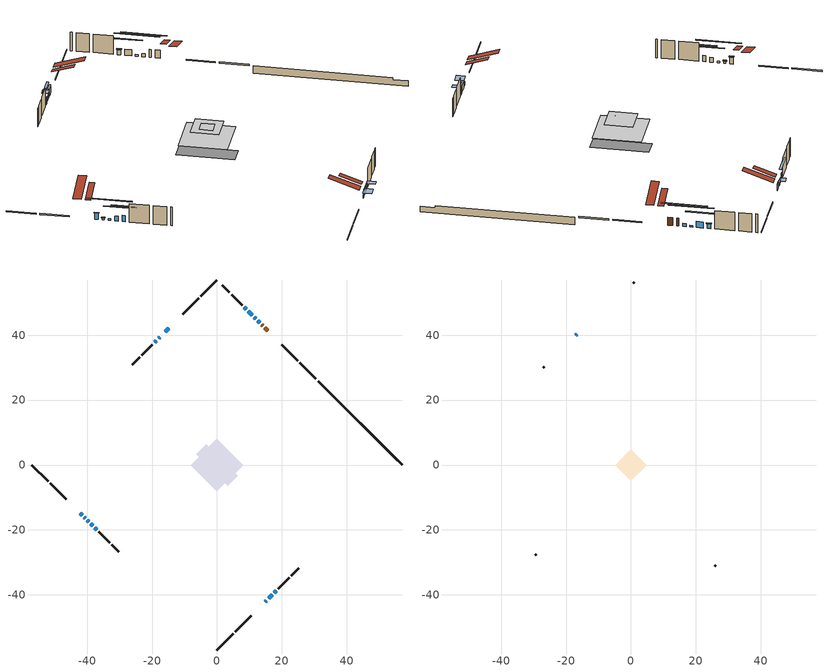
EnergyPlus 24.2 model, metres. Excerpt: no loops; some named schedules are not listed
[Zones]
conditioned space
 floor adiabatic (AdiabaticFloorConstruction): -8.15,0 0,8.15 8.15,0 0,-8.15 z2.9
 floor foundation (Slab1 construction): -6.47,3.38 -3.38,6.47 6.47,-3.38 3.38,-6.47 z-1.52
 wall outside (RimJoist1 construction): 0,-57 5.01,-51.98 / -57,0 -51.98,-5.01 / 0,57 -5.01,51.98 / 30.47,26.52 25.46,31.53 z0.46:0.76
 wall outside (RimJoist2 construction): 5.67,-51.33 10.52,-46.48 / -51.33,-5.67 -46.48,-10.52 / -5.67,51.33 -10.52,46.48 / 24.81,32.19 19.96,37.04 z0.46:0.76
 wall outside (AdiabaticWallConstruction 1): 15.64,41.36 14.78,42.22 / 14.12,42.87 13.78,43.21 z0.46:2.49
 wall outside (AdiabaticWallConstruction): 14.83,-42.16 15.23,-41.76 z0.46:1.38; -14.83,42.16 -15.99,41.01 / -42.16,-14.83 -41.58,-15.41 / -18.65,38.35 -19.22,37.77 / -37.63,-19.37 -37.05,-19.94 z0.46:2.09; 15.89,-41.11 17.04,-39.96 / 10.84,46.15 9.69,47.3 / 17.69,-39.3 18.27,-38.72 z0.46:2.04; -40.93,-16.07 -40.6,-16.39 z0.46:0.92; 13.13,43.87 12.59,44.41 z0.46:1.22; 11.93,45.06 11.5,45.5 / -39.95,-17.05 -39.51,-17.48 z0.46:0.87; -17.69,39.3 -17.99,39 / 9.04,47.96 8.46,48.53 / -38.86,-18.13 -38.28,-18.71 z0.46:1.68
 wall outside (Wall1 construction): 18.93,-38.07 22.25,-34.75 / -36.39,-20.6 -33.07,-23.92 / -19.88,37.12 -23.2,33.79 / 7.8,49.19 4.48,52.51 z0.46:5.34
 wall outside (Wall2 construction): 22.9,-34.09 25.13,-31.87 / -32.42,-24.58 -30.19,-26.8 / -23.86,33.14 -26.08,30.91 / 3.83,53.17 1.6,55.39 z0.46:5.34
 wall foundation (FoundationWall1 construction): 31.13,25.86,-1.52 31.13,25.86,0.46 54.41,2.59,0.46 54.41,2.59,-0.1 57,0,-0.1 57,0,-1.52
 window (WindowConstruction 10): 14.84,-42.16 15.23,-41.77 z0.46:1.37
 window (WindowConstruction 6): -14.84,42.16 -15.99,41.01 z0.46:2.08
 window (WindowConstruction 7): 15.89,-41.11 17.04,-39.96 z0.46:2.04
 window (WindowConstruction 8): -42.16,-14.84 -41.58,-15.41 z0.46:2.08
 window (WindowConstruction 9): -40.93,-16.07 -40.6,-16.39 z0.46:0.92
 window (WindowConstruction 12): 13.13,43.87 12.59,44.41 z0.46:1.22
 window (WindowConstruction 13): 11.93,45.06 11.5,45.49 z0.46:0.87
 window (WindowConstruction 14): -39.95,-17.05 -39.52,-17.48 z0.46:0.87
 window (WindowConstruction 11): -17.69,39.3 -17.99,39 z0.46:1.68
 window (WindowConstruction): 10.84,46.15 9.69,47.3 z0.46:2.04
 window (WindowConstruction 1): 9.04,47.96 8.46,48.53 z0.46:1.68
 window (WindowConstruction 2): -18.65,38.35 -19.22,37.77 z0.46:2.08
 window (WindowConstruction 3): 17.69,-39.3 18.27,-38.73 z0.46:2.04
 window (WindowConstruction 4): -38.86,-18.14 -38.28,-18.71 z0.46:1.68
 window (WindowConstruction 5): -37.63,-19.37 -37.05,-19.94 z0.46:2.08
 door (Door): 15.64,41.36 14.78,42.21 z0.46:2.49
 door (Door 1): 14.12,42.87 13.78,43.21 z0.46:2.49
 ceiling adiabatic (AdiabaticFloorConstruction): 0,-8.15 8.15,0 0,8.15 -8.15,0 z2.9
 roof outside (Roof2 construction): 14.18,-42.82,5.34 10.42,-39.06,7.11 9.44,-40.05,7.11 13.19,-43.81,5.34; -42.82,-14.18,5.34 -39.06,-10.42,7.11 -40.05,-9.44,7.11 -43.81,-13.19,5.34; -14.18,42.82,5.34 -10.42,39.06,7.11 -9.44,40.05,7.11 -13.19,43.81,5.34; 16.3,40.7,5.34 12.54,36.95,7.11 13.53,35.96,7.11 17.29,39.71,5.34
attic - vented
 floor to conditioned space (Floor1 construction Reversed): -4.79,0 0,4.79 4.79,0 0,-4.79 z5.34
 floor to conditioned space (Floor2 construction Reversed): -2.24,0 0,2.24 2.24,0 0,-2.24 z5.34
 wall outside (AdiabaticWallConstruction): -16.64,40.35 -17.04,39.96 z0.46:1.38
 wall outside (Wall3 construction): 25.79,-31.21 26.07,-30.92 / -29.54,-27.46 -29.25,-27.75 / -26.74,30.26 -27.03,29.97 / 0.95,56.05 0.66,56.34 z0.46:5.34
 window (WindowConstruction 15): -16.64,40.35 -17.04,39.96 z0.46:1.37
 roof outside (Roof1 construction): 12.53,-44.46,5.34 7.38,-39.32,7.76 6.03,-40.67,7.76 11.18,-45.82,5.34; -44.46,-12.53,5.34 -39.32,-7.38,7.76 -40.67,-6.03,7.76 -45.82,-11.18,5.34; -12.53,44.46,5.34 -7.38,39.32,7.76 -6.03,40.67,7.76 -11.18,45.82,5.34; 17.94,39.05,5.34 12.79,33.91,7.76 14.15,32.55,7.76 19.3,37.7,5.34
shading: -17.47,39.53 -16.21,40.78 -17.29,41.86 -18.54,40.6 z1.98; 15.87,-41.12 14.19,-42.8 15.7,-44.31 17.38,-42.63 z2.29; -16.13,40.87 -14.69,42.3 -14.98,42.59 -16.42,41.16 z2.29; 17.18,-39.82 15.74,-41.25 16.04,-41.54 17.47,-40.11 z2.24; -41.44,-15.55 -42.3,-14.69 -42.59,-14.98 -41.73,-15.84 z2.29; -40.46,-16.53 -41.07,-15.93 -41.36,-16.22 -40.75,-16.82 z1.12; 8.98,48.01 16.73,40.26 17.02,40.55 9.27,48.3 z6.32; 7.9,49.1 15.54,41.46 15.83,41.75 8.19,49.39 z5.96; -35.91,-21.08 -43.55,-13.44 -43.84,-13.73 -36.2,-21.38 z5.96; 7.88,49.11 12.65,44.34 12.95,44.63 8.17,49.4 z4.6; 8.32,48.68 9.18,47.82 9.47,48.11 8.61,48.97 z1.88; -21.03,35.96 -16.84,40.16 -17.13,40.45 -21.32,36.25 z4.64; 18.48,-38.51 17.48,-39.51 18.99,-41.02 19.99,-40.02 z2.33; -36.47,-20.52 -40.67,-16.33 -40.96,-16.62 -36.76,-20.81 z4.24; -35.24,-21.75 -39.44,-17.56 -39.73,-17.85 -35.53,-22.04 z4.64
[Building]
Building 1: Terrain=Suburbs
[Site:Location]
Greenwood AP_NS: Latitude {deg}=44.98; Longitude {deg}=-64.92; Time Zone {hr}=-4; Elevation {m}=28; Keep Site Location Information=Yes
[Site:GroundTemperature:Shallow]
3.62696, 1.72046, 1.56778, 2.47251, 6.10451, 9.71958, 12.8537, 14.839, 15.0077, 13.3929, 10.3388, 6.83459
[Site:WaterMainsTemperature]
Calculation Method=Schedule; Temperature Schedule=mains temperature schedule
[Material] Roughness=Rough; Thermal Absorptance=0.9
Name | Thickness {m} | Conductivity {W/m-K} | Density {kg/m3} | Specific Heat {J/kg-K} | Solar Absorptance | Visible Absorptance
asphalt or fiberglass shingles | 0.00635 | 0.162714 | 1121.4 | 1465.45 | 0.4 | 0.4
ceiling stud and cavity | 0.1397 | 0.111429 | 65.682 | 1177.47 | 0.7 | 0.7
ceiling stud and cavity 1 | 0.0889 | 0.9709 | 20.9862 | 1087.66 | 0.7 | 0.7
concrete 4.0 in. | 0.1016 | 1.803125 | 2242.8 | 837.4 | 0.7 | 0.7
concrete 8.0 in. | 0.2032 | 1.803125 | 2242.8 | 837.4 | 0.7 | 0.7
door material | 0.04445 | 0.327969 | 512.64 | 1214.23 | 0.7 | 0.7
exterior vertical ins | 0.0392557 | 0.029427 | 32.04 | 1214.23 | 0.7 | 0.7
floor covering | 0.0127 | 0.0433444 | 54.468 | 1339.84 | 0.6 | 0.6
floor rigid ins; wall rigid ins | 0.512978 | 0.029427 | 32.04 | 1214.23 | 0.7 | 0.7
floor stud and cavity | 0.1397 | 1.75129 | 37.0049 | 1207.88 | 0.7 | 0.7
furniture material conditioned space 1 | 0.1524 | 0.115458 | 640.8 | 1214.23 | 0.6 | 0.6
gypsum board | 0.0127 | 0.160291 | 801 | 837.4 | 0.6 | 0.6
gypsum board 1 | 0.00254 | 0.160291 | 801 | 837.4 | 0.6 | 0.6
gypsum board 2 | 0.0127 | 0.160291 | 801 | 837.4 | 0.7 | 0.7
osb sheathing 0.5 in. | 0.0127 | 0.115458 | 512.64 | 1214.23 | 0.7 | 0.7
osb sheathing 0.75 in. | 0.01905 | 0.115458 | 512.64 | 1214.23 | 0.7 | 0.7
osb sheathing 2.0 in. | 0.0508 | 0.115458 | 512.64 | 1214.23 | 0.7 | 0.7
rim joist rigid ins | 0.051816 | 0.029427 | 32.04 | 1214.23 | 0.7 | 0.7
rim joist stud and cavity | 0.0508 | 0.177588 | 50.32683 | 1063.81 | 0.6 | 0.6
rim joist stud and cavity 1 | 0.0508 | 0.0472502 | 125.044 | 1163.47 | 0.6 | 0.6
roof stud and cavity | 0.2032 | 0.156203 | 78.34581 | 1123.46 | 0.7 | 0.7
wall stud and cavity | 0.1397 | 0.107651 | 139.0536 | 1170.24 | 0.7 | 0.7
wall stud and cavity 1 | 0.1397 | 0.109735 | 139.0536 | 1170.24 | 0.7 | 0.7
wall stud and cavity 2 | 0.0889 | 6.1454 | 50.32683 | 1063.81 | 0.6 | 0.6
wall stud and cavity 3 | 0.0889 | 0.380278 | 52.3479 | 1209.89 | 0.7 | 0.7
wall stud and cavity 4 | 0.0889 | 0.391764 | 83.0341 | 1211.67 | 0.7 | 0.7
wood siding | 0.0254 | 0.102417 | 544.68 | 1172.36 | 0.4 | 0.4
wood siding 1 | 0.00254 | 0.102417 | 544.68 | 1172.36 | 0.4 | 0.4
wood siding 2; wood siding 3; wood siding 4 | 0.0254 | 0.102417 | 544.68 | 1172.36 | 0.7 | 0.7
[WindowMaterial:SimpleGlazingSystem]
Name | U-Factor {W/m2-K} | Solar Heat Gain Coefficient
WindowMaterial | 2.78222 | 0.58
WindowMaterial 1 | 2.779381 | 0.56
WindowMaterial 2 | 2.78279 | 0.58
WindowMaterial 3 | 2.95029 | 0.58
WindowMaterial 4 | 2.72374 | 0.52
WindowMaterial 5 | 2.75553 | 0.6
WindowMaterial 6 | 5.03979 | 0.67
WindowMaterial 7 | 2.74418 | 0.4
WindowMaterial 8 | 4.52877 | 0.58
[Construction]
AdiabaticFloorConstruction: floor stud and cavity, floor rigid ins, osb sheathing 0.75 in., floor covering
AdiabaticWallConstruction: wood siding 3, wall rigid ins, wall stud and cavity 3, gypsum board
AdiabaticWallConstruction 1: wood siding 4, wall rigid ins, wall stud and cavity 3, gypsum board
Door; Door 1: door material
Floor1 construction Reversed: gypsum board, ceiling stud and cavity
Floor2 construction Reversed: gypsum board 1, ceiling stud and cavity 1
FoundationWall1 construction: concrete 8.0 in., gypsum board 2
furniture construction conditioned space 1: furniture material conditioned space 1
PartitionWallConstruction: gypsum board, wall stud and cavity 4, gypsum board
RimJoist1 construction: wood siding 2, rim joist stud and cavity
RimJoist2 construction: wood siding 2, rim joist rigid ins, osb sheathing 2.0 in., rim joist stud and cavity 1
Roof1 construction: asphalt or fiberglass shingles
Roof2 construction: asphalt or fiberglass shingles, osb sheathing 0.75 in., roof stud and cavity, gypsum board
Slab1 construction: concrete 4.0 in.
Wall1 construction: wood siding, osb sheathing 0.5 in., wall stud and cavity, gypsum board
Wall2 construction: wood siding, osb sheathing 0.5 in., wall stud and cavity 1, gypsum board
Wall3 construction: wood siding 1, wall stud and cavity 2
WindowConstruction; WindowConstruction 3; WindowConstruction 7: WindowMaterial
WindowConstruction 1; WindowConstruction 4: WindowMaterial 1
WindowConstruction 10; WindowConstruction 11; WindowConstruction 15: WindowMaterial 5
WindowConstruction 12: WindowMaterial 6
WindowConstruction 13: WindowMaterial 7
WindowConstruction 14: WindowMaterial 8
WindowConstruction 2; WindowConstruction 8: WindowMaterial 2
WindowConstruction 5; WindowConstruction 6: WindowMaterial 3
WindowConstruction 9: WindowMaterial 4
[Zone] Multiplier=1; Part of Total Floor Area=Yes
Name | Volume {m3}
attic - vented | 22.0039
conditioned space | 466.8
[Space]
Name | Zone | Volume {m3}
attic - vented 1 | attic - vented | 22.0039
conditioned space 1 | conditioned space | 466.8
[ZoneInfiltration:EffectiveLeakageArea]
infil attic - vented 1: Zone or Space=attic - vented 1; Schedule=Always On Discrete; Effective Air Leakage Area {cm2}=2311.45; Stack Coefficient=0.00050798; Wind Coefficient=1.5228e-05
[ZoneMixing]
whole house fan mix: Zone or Space=attic - vented; Schedule=Always On Continuous; Design Flow Rate Calculation Method=Flow/Zone; Design Flow Rate {m3/s}=0; Source Zone or Space=conditioned space
[SurfaceProperty:ExposedFoundationPerimeter]
Slab1: Exposed Perimeter Calculation Method=TotalExposedPerimeter; Total Exposed Perimeter {m}=36.577
[InternalMass] Zone or ZoneList=conditioned space; Space or SpaceList=conditioned space 1
Name | Construction | Surface Area {m2}
furniture mass conditioned space 1 | furniture construction conditioned space 1 | 77.48
partition wall mass | PartitionWallConstruction | 193.7
[Lights]
interior lighting: Zone or ZoneList or Space or SpaceList=conditioned space 1; Schedule=interior lighting schedule; Design Level Calculation Method=LightingLevel; Lighting Level {W}=343.2; Return Air Fraction=0; Fraction Radiant=0.6; Fraction Visible=0.2; Fraction Replaceable=1
[People]
occupants: Zone or ZoneList or Space or SpaceList=conditioned space 1; Number of People Schedule=occupants schedule; Number of People Calculation Method=People; Number of People=3; Fraction Radiant=0.314171; Sensible Heat Fraction=0.56303; Activity Level Schedule=occupants activity schedule; Carbon Dioxide Generation Rate {m3/s-W}=0; Enable ASHRAE 55 Comfort Warnings=No; Mean Radiant Temperature Calculation Type=EnclosureAveraged
[ElectricEquipment] Zone or ZoneList or Space or SpaceList=conditioned space 1; Design Level Calculation Method=EquipmentLevel
Name | Schedule | Design Level {W} | Fraction Latent | Fraction Radiant | Fraction Lost
clothes dryer | clothes dryer schedule | 140.772 | 0.015 | 0.081 | 0.85
clothes washer | clothes washer schedule | 32.1985 | 0.03 | 0.162 | 0.7
cooking range | cooking range schedule | 215.147 | 0.08 | 0.432 | 0.2
dishwasher | dishwasher schedule | 66.8632 | 0.3 | 0.18 | 0.4
fridge | fridge schedule | 72.9452 | 0 | 0.6 | 0
mech vent house fan | mech vent house fan schedule | 0 | 0 | 0 | 1
mech vent house fan cfis | mech vent house fan cfis schedule | 0 | 0 | 0 | 0
misc plug loads | misc plug loads schedule | 494.7 | 0.045 | 0.513 | 0.1
whole house fan | Always On Discrete | 0 | 0 | 0 | 1
[OtherEquipment] Zone or ZoneList or Space or SpaceList=conditioned space 1; Design Level Calculation Method=EquipmentLevel
Name | Fuel Type | Schedule | Design Level {W} | Fraction Latent | Fraction Radiant | Fraction Lost
clothes dryer 1 | Electricity | clothes dryer schedule | 0 | 0.015 | 0.081 | 0.85
cooking range 1 | Electricity | cooking range schedule | 0 | 0.08 | 0.432 | 0.2
general water use latent | None | general water use schedule | 62.594 | 1 | 0 | 0
general water use sensible | None | general water use schedule | -61.6891 | 0 | 0.6 | 0
mech vent house fan latent load | None | Always On Discrete | 0 | 1 | 0 | 0
mech vent house fan sensible load | None | Always On Discrete | 0 | 0 | 0 | 0
water heater energy adjustment1 | Electricity | Always On Discrete | 0.01 | 0 | 0 | 1
[ZoneInfiltration:DesignFlowRate] Zone or ZoneList or Space or SpaceList=conditioned space 1; Schedule=Always On Discrete; Design Flow Rate Calculation Method=Flow/Zone; Design Flow Rate {m3/s}=0
infil flow; natural vent flow; whole house fan flow
[Foundation:Kiva]
Foundation Kiva 1: Initial Indoor Air Temperature {C}=18; Wall Height Above Grade {m}=0.460004; Wall Depth Below Slab {m}=0.2032; Custom Block Material Name 1=exterior vertical ins; Custom Block Depth 1 {m}=1.98001; Custom Block X Position 1 {m}=0.2159; Custom Block Z Position 1 {m}=0
[Foundation:Kiva:Settings]
Soil Conductivity {W/m-K}=0.849921; Soil Density {kg/m3}=1842.3; Soil Specific Heat {J/kg-K}=418.7; Ground Solar Absorptivity=0.9; Ground Thermal Absorptivity=0.9; Ground Surface Roughness {m}=0.03; Far-Field Width {m}=40; Deep-Ground Boundary Condition=ZeroFlux; Deep-Ground Depth {m}=40; Minimum Cell Dimension {m}=0.2; Maximum Cell Growth Coefficient=3; Simulation Timestep=Timestep
[Exterior:Lights]
exterior lighting: Schedule=exterior lighting schedule; Design Level {W}=75.6
[Schedule:Constant]
Name | Hourly Value
Always On Continuous; mech vent house fan schedule; mech vent house fan cfis schedule; Always On Discrete | 1
occupants activity schedule | 117.228
fridge schedule | 0
[Schedule:Week:Daily]
interior lighting schedule Week Rule - Jan1-Jan27: interior lighting schedule day, interior lighting schedule day, interior lighting schedule day, interior lighting schedule day, interior lighting schedule day, interior lighting schedule day, interior lighting schedule day, interior lighting schedule default day, interior lighting schedule default day, interior lighting schedule default day, interior lighting schedule default day, interior lighting schedule default day
interior lighting schedule Week Rule - Jan28-Feb3: interior lighting schedule day, interior lighting schedule day, interior lighting schedule day, interior lighting schedule day, interior lighting schedule day 1, interior lighting schedule day 1, interior lighting schedule day 1, interior lighting schedule default day, interior lighting schedule default day, interior lighting schedule default day, interior lighting schedule default day, interior lighting schedule default day
interior lighting schedule Week Rule - Feb4-Feb24: interior lighting schedule day 1, interior lighting schedule day 1, interior lighting schedule day 1, interior lighting schedule day 1, interior lighting schedule day 1, interior lighting schedule day 1, interior lighting schedule day 1, interior lighting schedule default day, interior lighting schedule default day, interior lighting schedule default day, interior lighting schedule default day, interior lighting schedule default day
interior lighting schedule Week Rule - Feb25-Mar3: interior lighting schedule day 1, interior lighting schedule day 1, interior lighting schedule day 1, interior lighting schedule day 1, interior lighting schedule day 2, interior lighting schedule day 2, interior lighting schedule day 2, interior lighting schedule default day, interior lighting schedule default day, interior lighting schedule default day, interior lighting schedule default day, interior lighting schedule default day
interior lighting schedule Week Rule - Mar4-Mar31: interior lighting schedule day 2, interior lighting schedule day 2, interior lighting schedule day 2, interior lighting schedule day 2, interior lighting schedule day 2, interior lighting schedule day 2, interior lighting schedule day 2, interior lighting schedule default day, interior lighting schedule default day, interior lighting schedule default day, interior lighting schedule default day, interior lighting schedule default day
interior lighting schedule Week Rule - Apr1-Apr28: interior lighting schedule day 3, interior lighting schedule day 3, interior lighting schedule day 3, interior lighting schedule day 3, interior lighting schedule day 3, interior lighting schedule day 3, interior lighting schedule day 3, interior lighting schedule default day, interior lighting schedule default day, interior lighting schedule default day, interior lighting schedule default day, interior lighting schedule default day
interior lighting schedule Week Rule - Apr29-May5: interior lighting schedule day 3, interior lighting schedule day 3, interior lighting schedule day 4, interior lighting schedule day 4, interior lighting schedule day 4, interior lighting schedule day 4, interior lighting schedule day 4, interior lighting schedule default day, interior lighting schedule default day, interior lighting schedule default day, interior lighting schedule default day, interior lighting schedule default day
interior lighting schedule Week Rule - May6-May26: interior lighting schedule day 4, interior lighting schedule day 4, interior lighting schedule day 4, interior lighting schedule day 4, interior lighting schedule day 4, interior lighting schedule day 4, interior lighting schedule day 4, interior lighting schedule default day, interior lighting schedule default day, interior lighting schedule default day, interior lighting schedule default day, interior lighting schedule default day
interior lighting schedule Week Rule - May27-Jun2: interior lighting schedule day 4, interior lighting schedule day 4, interior lighting schedule day 4, interior lighting schedule day 4, interior lighting schedule day 4, interior lighting schedule day 5, interior lighting schedule day 5, interior lighting schedule default day, interior lighting schedule default day, interior lighting schedule default day, interior lighting schedule default day, interior lighting schedule default day
interior lighting schedule Week Rule - Jun3-Jun30: interior lighting schedule day 5, interior lighting schedule day 5, interior lighting schedule day 5, interior lighting schedule day 5, interior lighting schedule day 5, interior lighting schedule day 5, interior lighting schedule day 5, interior lighting schedule default day, interior lighting schedule default day, interior lighting schedule default day, interior lighting schedule default day, interior lighting schedule default day
interior lighting schedule Week Rule - Jul1-Jul28: interior lighting schedule day 6, interior lighting schedule day 6, interior lighting schedule day 6, interior lighting schedule day 6, interior lighting schedule day 6, interior lighting schedule day 6, interior lighting schedule day 6, interior lighting schedule default day, interior lighting schedule default day, interior lighting schedule default day, interior lighting schedule default day, interior lighting schedule default day
interior lighting schedule Week Rule - Jul29-Aug4: interior lighting schedule day 6, interior lighting schedule day 6, interior lighting schedule day 6, interior lighting schedule day 7, interior lighting schedule day 7, interior lighting schedule day 7, interior lighting schedule day 7, interior lighting schedule default day, interior lighting schedule default day, interior lighting schedule default day, interior lighting schedule default day, interior lighting schedule default day
interior lighting schedule Week Rule - Aug5-Aug25: interior lighting schedule day 7, interior lighting schedule day 7, interior lighting schedule day 7, interior lighting schedule day 7, interior lighting schedule day 7, interior lighting schedule day 7, interior lighting schedule day 7, interior lighting schedule default day, interior lighting schedule default day, interior lighting schedule default day, interior lighting schedule default day, interior lighting schedule default day
interior lighting schedule Week Rule - Aug26-Sep1: interior lighting schedule day 7, interior lighting schedule day 7, interior lighting schedule day 7, interior lighting schedule day 7, interior lighting schedule day 7, interior lighting schedule day 7, interior lighting schedule day 8, interior lighting schedule default day, interior lighting schedule default day, interior lighting schedule default day, interior lighting schedule default day, interior lighting schedule default day
interior lighting schedule Week Rule - Sep2-Sep29: interior lighting schedule day 8, interior lighting schedule day 8, interior lighting schedule day 8, interior lighting schedule day 8, interior lighting schedule day 8, interior lighting schedule day 8, interior lighting schedule day 8, interior lighting schedule default day, interior lighting schedule default day, interior lighting schedule default day, interior lighting schedule default day, interior lighting schedule default day
interior lighting schedule Week Rule - Sep30-Oct6: interior lighting schedule day 8, interior lighting schedule day 9, interior lighting schedule day 9, interior lighting schedule day 9, interior lighting schedule day 9, interior lighting schedule day 9, interior lighting schedule day 9, interior lighting schedule default day, interior lighting schedule default day, interior lighting schedule default day, interior lighting schedule default day, interior lighting schedule default day
interior lighting schedule Week Rule - Oct7-Oct27: interior lighting schedule day 9, interior lighting schedule day 9, interior lighting schedule day 9, interior lighting schedule day 9, interior lighting schedule day 9, interior lighting schedule day 9, interior lighting schedule day 9, interior lighting schedule default day, interior lighting schedule default day, interior lighting schedule default day, interior lighting schedule default day, interior lighting schedule default day
interior lighting schedule Week Rule - Oct28-Nov3: interior lighting schedule day 9, interior lighting schedule day 9, interior lighting schedule day 9, interior lighting schedule day 9, interior lighting schedule day 10, interior lighting schedule day 10, interior lighting schedule day 10, interior lighting schedule default day, interior lighting schedule default day, interior lighting schedule default day, interior lighting schedule default day, interior lighting schedule default day
interior lighting schedule Week Rule - Nov4-Nov24: interior lighting schedule day 10, interior lighting schedule day 10, interior lighting schedule day 10, interior lighting schedule day 10, interior lighting schedule day 10, interior lighting schedule day 10, interior lighting schedule day 10, interior lighting schedule default day, interior lighting schedule default day, interior lighting schedule default day, interior lighting schedule default day, interior lighting schedule default day
interior lighting schedule Week Rule - Nov25-Dec1: interior lighting schedule day 10, interior lighting schedule day 10, interior lighting schedule day 10, interior lighting schedule day 10, interior lighting schedule day 10, interior lighting schedule day 10, interior lighting schedule day 11, interior lighting schedule default day, interior lighting schedule default day, interior lighting schedule default day, interior lighting schedule default day, interior lighting schedule default day
interior lighting schedule Week Rule - Dec2-Dec31: interior lighting schedule day 11, interior lighting schedule day 11, interior lighting schedule day 11, interior lighting schedule day 11, interior lighting schedule day 11, interior lighting schedule day 11, interior lighting schedule day 11, interior lighting schedule default day, interior lighting schedule default day, interior lighting schedule default day, interior lighting schedule default day, interior lighting schedule default day
occupants schedule Week Rule - Jan1-Dec31: occupants schedule day, occupants schedule day, occupants schedule day, occupants schedule day, occupants schedule day, occupants schedule day, occupants schedule day, occupants schedule default day, occupants schedule default day, occupants schedule default day, occupants schedule default day, occupants schedule default day
clothes dryer schedule Week Rule - Jan1-Dec31: clothes dryer schedule day, clothes dryer schedule day, clothes dryer schedule day, clothes dryer schedule day, clothes dryer schedule day, clothes dryer schedule day, clothes dryer schedule day, clothes dryer schedule default day, clothes dryer schedule default day, clothes dryer schedule default day, clothes dryer schedule default day, clothes dryer schedule default day
clothes washer schedule Week Rule - Jan1-Dec31: clothes washer schedule day, clothes washer schedule day, clothes washer schedule day, clothes washer schedule day, clothes washer schedule day, clothes washer schedule day, clothes washer schedule day, clothes washer schedule default day, clothes washer schedule default day, clothes washer schedule default day, clothes washer schedule default day, clothes washer schedule default day
cooking range schedule Week Rule - Jan1-Dec31: cooking range schedule day, cooking range schedule day, cooking range schedule day, cooking range schedule day, cooking range schedule day, cooking range schedule day, cooking range schedule day, cooking range schedule default day, cooking range schedule default day, cooking range schedule default day, cooking range schedule default day, cooking range schedule default day
dishwasher schedule Week Rule - Jan1-Dec31: dishwasher schedule day, dishwasher schedule day, dishwasher schedule day, dishwasher schedule day, dishwasher schedule day, dishwasher schedule day, dishwasher schedule day, dishwasher schedule default day, dishwasher schedule default day, dishwasher schedule default day, dishwasher schedule default day, dishwasher schedule default day
misc plug loads schedule Week Rule - Jan1-Dec31: misc plug loads schedule day, misc plug loads schedule day, misc plug loads schedule day, misc plug loads schedule day, misc plug loads schedule day, misc plug loads schedule day, misc plug loads schedule day, misc plug loads schedule default day, misc plug loads schedule default day, misc plug loads schedule default day, misc plug loads schedule default day, misc plug loads schedule default day
general water use schedule Week Rule - Jan1-Dec31: general water use schedule day, general water use schedule day, general water use schedule day, general water use schedule day, general water use schedule day, general water use schedule day, general water use schedule day, general water use schedule default day, general water use schedule default day, general water use schedule default day, general water use schedule default day, general water use schedule default day
exterior lighting schedule Week Rule - Jan1-Jan27: exterior lighting schedule day, exterior lighting schedule day, exterior lighting schedule day, exterior lighting schedule day, exterior lighting schedule day, exterior lighting schedule day, exterior lighting schedule day, exterior lighting schedule default day, exterior lighting schedule default day, exterior lighting schedule default day, exterior lighting schedule default day, exterior lighting schedule default day
exterior lighting schedule Week Rule - Jan28-Feb3: exterior lighting schedule day, exterior lighting schedule day, exterior lighting schedule day, exterior lighting schedule day, exterior lighting schedule day 1, exterior lighting schedule day 1, exterior lighting schedule day 1, exterior lighting schedule default day, exterior lighting schedule default day, exterior lighting schedule default day, exterior lighting schedule default day, exterior lighting schedule default day
exterior lighting schedule Week Rule - Feb4-Feb24: exterior lighting schedule day 1, exterior lighting schedule day 1, exterior lighting schedule day 1, exterior lighting schedule day 1, exterior lighting schedule day 1, exterior lighting schedule day 1, exterior lighting schedule day 1, exterior lighting schedule default day, exterior lighting schedule default day, exterior lighting schedule default day, exterior lighting schedule default day, exterior lighting schedule default day
exterior lighting schedule Week Rule - Feb25-Mar3: exterior lighting schedule day 1, exterior lighting schedule day 1, exterior lighting schedule day 1, exterior lighting schedule day 1, exterior lighting schedule day 2, exterior lighting schedule day 2, exterior lighting schedule day 2, exterior lighting schedule default day, exterior lighting schedule default day, exterior lighting schedule default day, exterior lighting schedule default day, exterior lighting schedule default day
exterior lighting schedule Week Rule - Mar4-Mar31: exterior lighting schedule day 2, exterior lighting schedule day 2, exterior lighting schedule day 2, exterior lighting schedule day 2, exterior lighting schedule day 2, exterior lighting schedule day 2, exterior lighting schedule day 2, exterior lighting schedule default day, exterior lighting schedule default day, exterior lighting schedule default day, exterior lighting schedule default day, exterior lighting schedule default day
exterior lighting schedule Week Rule - Apr1-Apr28: exterior lighting schedule day 3, exterior lighting schedule day 3, exterior lighting schedule day 3, exterior lighting schedule day 3, exterior lighting schedule day 3, exterior lighting schedule day 3, exterior lighting schedule day 3, exterior lighting schedule default day, exterior lighting schedule default day, exterior lighting schedule default day, exterior lighting schedule default day, exterior lighting schedule default day
exterior lighting schedule Week Rule - Apr29-May5: exterior lighting schedule day 3, exterior lighting schedule day 3, exterior lighting schedule day 4, exterior lighting schedule day 4, exterior lighting schedule day 4, exterior lighting schedule day 4, exterior lighting schedule day 4, exterior lighting schedule default day, exterior lighting schedule default day, exterior lighting schedule default day, exterior lighting schedule default day, exterior lighting schedule default day
exterior lighting schedule Week Rule - May6-May26: exterior lighting schedule day 4, exterior lighting schedule day 4, exterior lighting schedule day 4, exterior lighting schedule day 4, exterior lighting schedule day 4, exterior lighting schedule day 4, exterior lighting schedule day 4, exterior lighting schedule default day, exterior lighting schedule default day, exterior lighting schedule default day, exterior lighting schedule default day, exterior lighting schedule default day
exterior lighting schedule Week Rule - May27-Jun2: exterior lighting schedule day 4, exterior lighting schedule day 4, exterior lighting schedule day 4, exterior lighting schedule day 4, exterior lighting schedule day 4, exterior lighting schedule day 5, exterior lighting schedule day 5, exterior lighting schedule default day, exterior lighting schedule default day, exterior lighting schedule default day, exterior lighting schedule default day, exterior lighting schedule default day
exterior lighting schedule Week Rule - Jun3-Jun30: exterior lighting schedule day 5, exterior lighting schedule day 5, exterior lighting schedule day 5, exterior lighting schedule day 5, exterior lighting schedule day 5, exterior lighting schedule day 5, exterior lighting schedule day 5, exterior lighting schedule default day, exterior lighting schedule default day, exterior lighting schedule default day, exterior lighting schedule default day, exterior lighting schedule default day
exterior lighting schedule Week Rule - Jul1-Jul28: exterior lighting schedule day 6, exterior lighting schedule day 6, exterior lighting schedule day 6, exterior lighting schedule day 6, exterior lighting schedule day 6, exterior lighting schedule day 6, exterior lighting schedule day 6, exterior lighting schedule default day, exterior lighting schedule default day, exterior lighting schedule default day, exterior lighting schedule default day, exterior lighting schedule default day
exterior lighting schedule Week Rule - Jul29-Aug4: exterior lighting schedule day 6, exterior lighting schedule day 6, exterior lighting schedule day 6, exterior lighting schedule day 7, exterior lighting schedule day 7, exterior lighting schedule day 7, exterior lighting schedule day 7, exterior lighting schedule default day, exterior lighting schedule default day, exterior lighting schedule default day, exterior lighting schedule default day, exterior lighting schedule default day
exterior lighting schedule Week Rule - Aug5-Aug25: exterior lighting schedule day 7, exterior lighting schedule day 7, exterior lighting schedule day 7, exterior lighting schedule day 7, exterior lighting schedule day 7, exterior lighting schedule day 7, exterior lighting schedule day 7, exterior lighting schedule default day, exterior lighting schedule default day, exterior lighting schedule default day, exterior lighting schedule default day, exterior lighting schedule default day
exterior lighting schedule Week Rule - Aug26-Sep1: exterior lighting schedule day 7, exterior lighting schedule day 7, exterior lighting schedule day 7, exterior lighting schedule day 7, exterior lighting schedule day 7, exterior lighting schedule day 7, exterior lighting schedule day 8, exterior lighting schedule default day, exterior lighting schedule default day, exterior lighting schedule default day, exterior lighting schedule default day, exterior lighting schedule default day
exterior lighting schedule Week Rule - Sep2-Sep29: exterior lighting schedule day 8, exterior lighting schedule day 8, exterior lighting schedule day 8, exterior lighting schedule day 8, exterior lighting schedule day 8, exterior lighting schedule day 8, exterior lighting schedule day 8, exterior lighting schedule default day, exterior lighting schedule default day, exterior lighting schedule default day, exterior lighting schedule default day, exterior lighting schedule default day
[Schedule:Year]
interior lighting schedule: interior lighting schedule Week Rule - Jan1-Jan27, 1, 1, 1, 27, interior lighting schedule Week Rule - Jan28-Feb3, 1, 28, 2, 3, interior lighting schedule Week Rule - Feb4-Feb24, 2, 4, 2, 24, interior lighting schedule Week Rule - Feb25-Mar3, 2, 25, 3, 3, interior lighting schedule Week Rule - Mar4-Mar31, 3, 4, 3, 31, interior lighting schedule Week Rule - Apr1-Apr28, 4, 1, 4, 28, interior lighting schedule Week Rule - Apr29-May5, 4, 29, 5, 5, interior lighting schedule Week Rule - May6-May26, 5, 6, 5, 26, interior lighting schedule Week Rule - May27-Jun2, 5, 27, 6, 2, interior lighting schedule Week Rule - Jun3-Jun30, 6, 3, 6, 30, interior lighting schedule Week Rule - Jul1-Jul28, 7, 1, 7, 28, interior lighting schedule Week Rule - Jul29-Aug4, 7, 29, 8, 4, interior lighting schedule Week Rule - Aug5-Aug25, 8, 5, 8, 25, interior lighting schedule Week Rule - Aug26-Sep1, 8, 26, 9, 1, interior lighting schedule Week Rule - Sep2-Sep29, 9, 2, 9, 29, interior lighting schedule Week Rule - Sep30-Oct6, 9, 30, 10, 6, interior lighting schedule Week Rule - Oct7-Oct27, 10, 7, 10, 27, interior lighting schedule Week Rule - Oct28-Nov3, 10, 28, 11, 3, interior lighting schedule Week Rule - Nov4-Nov24, 11, 4, 11, 24, interior lighting schedule Week Rule - Nov25-Dec1, 11, 25, 12, 1, interior lighting schedule Week Rule - Dec2-Dec31, 12, 2, 12, 31
occupants schedule: occupants schedule Week Rule - Jan1-Dec31, 1, 1, 12, 31
clothes dryer schedule: clothes dryer schedule Week Rule - Jan1-Dec31, 1, 1, 12, 31
clothes washer schedule: clothes washer schedule Week Rule - Jan1-Dec31, 1, 1, 12, 31
cooking range schedule: cooking range schedule Week Rule - Jan1-Dec31, 1, 1, 12, 31
dishwasher schedule: dishwasher schedule Week Rule - Jan1-Dec31, 1, 1, 12, 31
misc plug loads schedule: misc plug loads schedule Week Rule - Jan1-Dec31, 1, 1, 12, 31
general water use schedule: general water use schedule Week Rule - Jan1-Dec31, 1, 1, 12, 31
exterior lighting schedule: exterior lighting schedule Week Rule - Jan1-Jan27, 1, 1, 1, 27, exterior lighting schedule Week Rule - Jan28-Feb3, 1, 28, 2, 3, exterior lighting schedule Week Rule - Feb4-Feb24, 2, 4, 2, 24, exterior lighting schedule Week Rule - Feb25-Mar3, 2, 25, 3, 3, exterior lighting schedule Week Rule - Mar4-Mar31, 3, 4, 3, 31, exterior lighting schedule Week Rule - Apr1-Apr28, 4, 1, 4, 28, exterior lighting schedule Week Rule - Apr29-May5, 4, 29, 5, 5, exterior lighting schedule Week Rule - May6-May26, 5, 6, 5, 26, exterior lighting schedule Week Rule - May27-Jun2, 5, 27, 6, 2, exterior lighting schedule Week Rule - Jun3-Jun30, 6, 3, 6, 30, exterior lighting schedule Week Rule - Jul1-Jul28, 7, 1, 7, 28, exterior lighting schedule Week Rule - Jul29-Aug4, 7, 29, 8, 4, exterior lighting schedule Week Rule - Aug5-Aug25, 8, 5, 8, 25, exterior lighting schedule Week Rule - Aug26-Sep1, 8, 26, 9, 1, exterior lighting schedule Week Rule - Sep2-Sep29, 9, 2, 9, 29, exterior lighting schedule Week Rule - Sep30-Oct6, 9, 30, 10, 6, exterior lighting schedule Week Rule - Oct7-Oct27, 10, 7, 10, 27, exterior lighting schedule Week Rule - Oct28-Nov3, 10, 28, 11, 3, exterior lighting schedule Week Rule - Nov4-Nov24, 11, 4, 11, 24, exterior lighting schedule Week Rule - Nov25-Dec1, 11, 25, 12, 1, exterior lighting schedule Week Rule - Dec2-Dec31, 12, 2, 12, 31
[Schedule:Compact]
mains temperature schedule: Through: 01/01, For: AllDays, Until: 24:00, 7.74778, Through: 01/02, For: AllDays, Until: 24:00, 7.68278, Through: 01/03, For: AllDays, Until: 24:00, 7.61944, Through: 01/04, For: AllDays, Until: 24:00, 7.55667, Through: 01/05, For: AllDays, Until: 24:00, 7.495, Through: 01/06, For: AllDays, Until: 24:00, 7.435, Through: 01/07, For: AllDays, Until: 24:00, 7.37556, Through: 01/08, For: AllDays, Until: 24:00, 7.31778, Through: 01/09, For: AllDays, Until: 24:00, 7.26111, Through: 01/10, For: AllDays, Until: 24:00, 7.20556, Through: 01/11, For: AllDays, Until: 24:00, 7.15111, Through: 01/12, For: AllDays, Until: 24:00, 7.09833, Through: 01/13, For: AllDays, Until: 24:00, 7.04667, Through: 01/14, For: AllDays, Until: 24:00, 6.99667, Through: 01/15, For: AllDays, Until: 24:00, 6.94722, Through: 01/16, For: AllDays, Until: 24:00, 6.9, Through: 01/17, For: AllDays, Until: 24:00, 6.85333, Through: 01/18, For: AllDays, Until: 24:00, 6.80833, Through: 01/19, For: AllDays, Until: 24:00, 6.765, Through: 01/20, For: AllDays, Until: 24:00, 6.72278, Through: 01/21, For: AllDays, Until: 24:00, 6.68167, Through: 01/22, For: AllDays, Until: 24:00, 6.64278, Through: 01/23, For: AllDays, Until: 24:00, 6.60444, Through: 01/24, For: AllDays, Until: 24:00, 6.56778, Through: 01/25, For: AllDays, Until: 24:00, 6.53278, Through: 01/26, For: AllDays, Until: 24:00, 6.49944, Through: 01/27, For: AllDays, Until: 24:00, 6.46722, Through: 01/28, For: AllDays, Until: 24:00, 6.43667, Through: 01/29, For: AllDays, Until: 24:00, 6.40722, Through: 01/30, For: AllDays, Until: 24:00, 6.37944, Through: 01/31, For: AllDays, Until: 24:00, 6.35333, Through: 02/01, For: AllDays, Until: 24:00, 6.32889, Through: 02/02, For: AllDays, Until: 24:00, 6.30556, Through: 02/03, For: AllDays, Until: 24:00, 6.28389, Through: 02/04, For: AllDays, Until: 24:00, 6.26389, Through: 02/05, For: AllDays, Until: 24:00, 6.24556, Through: 02/06, For: AllDays, Until: 24:00, 6.22833, Through: 02/07, For: AllDays, Until: 24:00, 6.21278, Through: 02/08, For: AllDays, Until: 24:00, 6.19889, Through: 02/09, For: AllDays, Until: 24:00, 6.18667, Through: 02/10, For: AllDays, Until: 24:00, 6.17611, Through: 02/11, For: AllDays, Until: 24:00, 6.16667, Through: 02/12, For: AllDays, Until: 24:00, 6.15889, Through: 02/13, For: AllDays, Until: 24:00, 6.15278, Through: 02/14, For: AllDays, Until: 24:00, 6.14833, Through: 02/15, For: AllDays, Until: 24:00, 6.14556, Through: 02/16, For: AllDays, Until: 24:00, 6.14389, Through: 02/17, For: AllDays, Until: 24:00, 6.14444, Through: 02/18, For: AllDays, Until: 24:00, 6.14611, Through: 02/19, For: AllDays, Until: 24:00, 6.14944, Through: 02/20, For: AllDays, Until: 24:00, 6.15444, Through: 02/21, For: AllDays, Until: 24:00, 6.16056, Through: 02/22, For: AllDays, Until: 24:00, 6.16889, Through: 02/23, For: AllDays, Until: 24:00, 6.17833, Through: 02/24, For: AllDays, Until: 24:00, 6.18944, Through: 02/25, For: AllDays, Until: 24:00, 6.20222, Through: 02/26, For: AllDays, Until: 24:00, 6.21667, Through: 02/27, For: AllDays, Until: 24:00, 6.23222, Through: 02/28, For: AllDays, Until: 24:00, 6.25, Through: 03/01, For: AllDays, Until: 24:00, 6.26889, Through: 03/02, For: AllDays, Until: 24:00, 6.28889, Through: 03/03, For: AllDays, Until: 24:00, 6.31111, Through: 03/04, For: AllDays, Until: 24:00, 6.33444, Through: 03/05, For: AllDays, Until: 24:00, 6.35944, Through: 03/06, For: AllDays, Until: 24:00, 6.38611, Through: 03/07, For: AllDays, Until: 24:00, 6.41444, Through: 03/08, For: AllDays, Until: 24:00, 6.44389, Through: 03/09, For: AllDays, Until: 24:00, 6.475, Through: 03/10, For: AllDays, Until: 24:00, 6.50722, Through: 03/11, For: AllDays, Until: 24:00, 6.54111, Through: 03/12, For: AllDays, Until: 24:00, 6.57667, Through: 03/13, For: AllDays, Until: 24:00, 6.61333, Through: 03/14, For: AllDays, Until: 24:00, 6.65167, Through: 03/15, For: AllDays, Until: 24:00, 6.69167, Through: 03/16, For: AllDays, Until: 24:00, 6.73278, Through: 03/17, For: AllDays, Until: 24:00, 6.77556, Through: 03/18, For: AllDays, Until: 24:00, 6.81944, Through: 03/19, For: AllDays, Until: 24:00, 6.86444, Through: 03/20, For: AllDays, Until: 24:00, 6.91111, Through: 03/21, For: AllDays, Until: 24:00, 6.95889, Through: 03/22, For: AllDays, Until: 24:00, 7.00833, Through: 03/23, For: AllDays, Until: 24:00, 7.05889, Through: 03/24, For: AllDays, Until: 24:00, 7.11111, Through: 03/25, For: AllDays, Until: 24:00, 7.16444, Through: 03/26, For: AllDays, Until: 24:00, 7.21889, Through: 03/27, For: AllDays, Until: 24:00, 7.27444, Through: 03/28, For: AllDays, Until: 24:00, 7.33167, Through: 03/29, For: AllDays, Until: 24:00, 7.39, Through: 03/30, For: AllDays, Until: 24:00, 7.44944, Through: 03/31, For: AllDays, Until: 24:00, 7.51, Through: 04/01, For: AllDays, Until: 24:00, 7.57167, Through: 04/02, For: AllDays, Until: 24:00, 7.63444, Through: 04/03, For: AllDays, Until: 24:00, 7.69833, Through: 04/04, For: AllDays, Until: 24:00, 7.76389, Through: 04/05, For: AllDays, Until: 24:00, 7.83, Through: 04/06, For: AllDays, Until: 24:00, 7.89722, Through: 04/07, For: AllDays, Until: 24:00, 7.96556, Through: 04/08, For: AllDays, Until: 24:00, 8.035, Through: 04/09, For: AllDays, Until: 24:00, 8.10556, Through: 04/10, For: AllDays, Until: 24:00, 8.17722, Through: 04/11, For: AllDays, Until: 24:00, 8.24944, Through: 04/12, For: AllDays, Until: 24:00, 8.32278, Through: 04/13, For: AllDays, Until: 24:00, 8.39722, Through: 04/14, For: AllDays, Until: 24:00, 8.47222, Through: 04/15, For: AllDays, Until: 24:00, 8.54833, Through: 04/16, For: AllDays, Until: 24:00, 8.62556, Through: 04/17, For: AllDays, Until: 24:00, 8.70333, Through: 04/18, For: AllDays, Until: 24:00, 8.78167, Through: 04/19, For: AllDays, Until: 24:00, 8.86111, Through: 04/20, For: AllDays, Until: 24:00, 8.94111, Through: 04/21, For: AllDays, Until: 24:00, 9.02222, Through: 04/22, For: AllDays, Until: 24:00, 9.10389, Through: 04/23, For: AllDays, Until: 24:00, 9.18611, Through: 04/24, For: AllDays, Until: 24:00, 9.26889, Through: 04/25, For: AllDays, Until: 24:00, 9.35278, Through: 04/26, For: AllDays, Until: 24:00, 9.43667, Through: 04/27, For: AllDays, Until: 24:00, 9.52167, Through: 04/28, For: AllDays, Until: 24:00, 9.60722, Through: 04/29, For: AllDays, Until: 24:00, 9.69333, Through: 04/30, For: AllDays, Until: 24:00, 9.77944, Through: 05/01, For: AllDays, Until: 24:00, 9.86667, Through: 05/02, For: AllDays, Until: 24:00, 9.95389, Through: 05/03, For: AllDays, Until: 24:00, 10.0417, Through: 05/04, For: AllDays, Until: 24:00, 10.13, Through: 05/05, For: AllDays, Until: 24:00, 10.2189, Through: 05/06, For: AllDays, Until: 24:00, 10.3078, Through: 05/07, For: AllDays, Until: 24:00, 10.3972, Through: 05/08, For: AllDays, Until: 24:00, 10.4872, Through: 05/09, For: AllDays, Until: 24:00, 10.5772, Through: 05/10, For: AllDays, Until: 24:00, 10.6678, Through: 05/11, For: AllDays, Until: 24:00, 10.7578, Through: 05/12, For: AllDays, Until: 24:00, 10.8489, Through: 05/13, For: AllDays, Until: 24:00, 10.9394, Through: 05/14, For: AllDays, Until: 24:00, 11.0306, Through: 05/15, For: AllDays, Until: 24:00, 11.1217, Through: 05/16, For: AllDays, Until: 24:00, 11.2133, Through: 05/17, For: AllDays, Until: 24:00, 11.3044, Through: 05/18, For: AllDays, Until: 24:00, 11.3961, Through: 05/19, For: AllDays, Until: 24:00, 11.4872, Through: 05/20, For: AllDays, Until: 24:00, 11.5789, Through: 05/21, For: AllDays, Until: 24:00, 11.67, Through: 05/22, For: AllDays, Until: 24:00, 11.7617, Through: 05/23, For: AllDays, Until: 24:00, 11.8528, Through: 05/24, For: AllDays, Until: 24:00, 11.9439, Through: 05/25, For: AllDays, Until: 24:00, 12.0344, Through: 05/26, For: AllDays, Until: 24:00, 12.1256, Through: 05/27, For: AllDays, Until: 24:00, 12.2161, Through: 05/28, For: AllDays, Until: 24:00, 12.3067, Through: 05/29, For: AllDays, Until: 24:00, 12.3967, Through: 05/30, For: AllDays, Until: 24:00, 12.4861, Through: 05/31, For: AllDays, Until: 24:00, 12.5761, Through: 06/01, For: AllDays, Until: 24:00, 12.665, Through: 06/02, For: AllDays, Until: 24:00, 12.7539, Through: 06/03, For: AllDays, Until: 24:00, 12.8422, Through: 06/04, For: AllDays, Until: 24:00, 12.9306, Through: 06/05, For: AllDays, Until: 24:00, 13.0178, Through: 06/06, For: AllDays, Until: 24:00, 13.105, Through: 06/07, For: AllDays, Until: 24:00, 13.1917, Through: 06/08, For: AllDays, Until: 24:00, 13.2778, Through: 06/09, For: AllDays, Until: 24:00, 13.3633, Through: 06/10, For: AllDays, Until: 24:00, 13.4483, Through: 06/11, For: AllDays, Until: 24:00, 13.5328, Through: 06/12, For: AllDays, Until: 24:00, 13.6167, Through: 06/13, For: AllDays, Until: 24:00, 13.7, Through: 06/14, For: AllDays, Until: 24:00, 13.7822, Through: 06/15, For: AllDays, Until: 24:00, 13.8644, Through: 06/16, For: AllDays, Until: 24:00, 13.9456, Through: 06/17, For: AllDays, Until: 24:00, 14.0256, Through: 06/18, For: AllDays, Until: 24:00, 14.1056, Through: 06/19, For: AllDays, Until: 24:00, 14.1844, Through: 06/20, For: AllDays, Until: 24:00, 14.2622, Through: 06/21, For: AllDays, Until: 24:00, 14.3394, Through: 06/22, For: AllDays, Until: 24:00, 14.4161, Through: 06/23, For: AllDays, Until: 24:00, 14.4911, Through: 06/24, For: AllDays, Until: 24:00, 14.5661, Through: 06/25, For: AllDays, Until: 24:00, 14.6394, Through: 06/26, For: AllDays, Until: 24:00, 14.7122, Through: 06/27, For: AllDays, Until: 24:00, 14.7839, Through: 06/28, For: AllDays, Until: 24:00, 14.855, Through: 06/29, For: AllDays, Until: 24:00, 14.9244, Through: 06/30, For: AllDays, Until: 24:00, 14.9933, Through: 07/01, For: AllDays, Until: 24:00, 15.0611, Through: 07/02, For: AllDays, Until: 24:00, 15.1272, Through: 07/03, For: AllDays, Until: 24:00, 15.1928, Through: 07/04, For: AllDays, Until: 24:00, 15.2572, Through: 07/05, For: AllDays, Until: 24:00, 15.3206, Through: 07/06, For: AllDays, Until: 24:00, 15.3828, Through: 07/07, For: AllDays, Until: 24:00, 15.4439, Through: 07/08, For: AllDays, Until: 24:00, 15.5039, Through: 07/09, For: AllDays, Until: 24:00, 15.5622, Through: 07/10, For: AllDays, Until: 24:00, 15.6194, Through: 07/11, For: AllDays, Until: 24:00, 15.6756, Through: 07/12, For: AllDays, Until: 24:00, 15.7306, Through: 07/13, For: AllDays, Until: 24:00, 15.7844, Through: 07/14, For: AllDays, Until: 24:00, 15.8367, Through: 07/15, For: AllDays, Until: 24:00, 15.8878, Through: 07/16, For: AllDays, Until: 24:00, 15.9372, Through: 07/17, For: AllDays, Until: 24:00, 15.9861, Through: 07/18, For: AllDays, Until: 24:00, 16.0328, Through: 07/19, For: AllDays, Until: 24:00, 16.0789, Through: 07/20, For: AllDays, Until: 24:00, 16.1228, Through: 07/21, For: AllDays, Until: 24:00, 16.1661, Through: 07/22, For: AllDays, Until: 24:00, 16.2078, Through: 07/23, For: AllDays, Until: 24:00, 16.2478, Through: 07/24, For: AllDays, Until: 24:00, 16.2867, Through: 07/25, For: AllDays, Until: 24:00, 16.3239, Through: 07/26, For: AllDays, Until: 24:00, 16.3594, Through: 07/27, For: AllDays, Until: 24:00, 16.3939, Through: 07/28, For: AllDays, Until: 24:00, 16.4272, Through: 07/29, For: AllDays, Until: 24:00, 16.4583, Through: 07/30, For: AllDays, Until: 24:00, 16.4883, Through: 07/31, For: AllDays, Until: 24:00, 16.5172, Through: 08/01, For: AllDays, Until: 24:00, 16.5439, Through: 08/02, For: AllDays, Until: 24:00, 16.5694, Through: 08/03, For: AllDays, Until: 24:00, 16.5933, Through: 08/04, For: AllDays, Until: 24:00, 16.6161, Through: 08/05, For: AllDays, Until: 24:00, 16.6372, Through: 08/06, For: AllDays, Until: 24:00, 16.6567, Through: 08/07, For: AllDays, Until: 24:00, 16.6744, Through: 08/08, For: AllDays, Until: 24:00, 16.6906, Through: 08/09, For: AllDays, Until: 24:00, 16.7056, Through: 08/10, For: AllDays, Until: 24:00, 16.7189, Through: 08/11, For: AllDays, Until: 24:00, 16.7306, Through: 08/12, For: AllDays, Until: 24:00, 16.7406, Through: 08/13, For: AllDays, Until: 24:00, 16.7489, Through: 08/14, For: AllDays, Until: 24:00, 16.7561, Through: 08/15, For: AllDays, Until: 24:00, 16.7611, Through: 08/16, For: AllDays, Until: 24:00, 16.765, Through: 08/17, For: AllDays, Until: 24:00, 16.7672, Through: 08/18, For: AllDays, Until: 24:00, 16.7683, Through: 08/19, For: AllDays, Until: 24:00, 16.7672, Through: 08/20, For: AllDays, Until: 24:00, 16.765, Through: 08/21, For: AllDays, Until: 24:00, 16.7606, Through: 08/22, For: AllDays, Until: 24:00, 16.755, Through: 08/23, For: AllDays, Until: 24:00, 16.7478, Through: 08/24, For: AllDays, Until: 24:00, 16.7394, Through: 08/25, For: AllDays, Until: 24:00, 16.7289, Through: 08/26, For: AllDays, Until: 24:00, 16.7172, Through: 08/27, For: AllDays, Until: 24:00, 16.7033, Through: 08/28, For: AllDays, Until: 24:00, 16.6883, Through: 08/29, For: AllDays, Until: 24:00, 16.6722, Through: 08/30, For: AllDays, Until: 24:00, 16.6539, Through: 08/31, For: AllDays, Until: 24:00, 16.6344, Through: 09/01, For: AllDays, Until: 24:00, 16.6133, Through: 09/02, For: AllDays, Until: 24:00, 16.5906, Through: 09/03, For: AllDays, Until: 24:00, 16.5661, Through: 09/04, For: AllDays, Until: 24:00, 16.5406, Through: 09/05, For: AllDays, Until: 24:00, 16.5133, Through: 09/06, For: AllDays, Until: 24:00, 16.485, Through: 09/07, For: AllDays, Until: 24:00, 16.4544, Through: 09/08, For: AllDays, Until: 24:00, 16.4228, Through: 09/09, For: AllDays, Until: 24:00, 16.3894, Through: 09/10, For: AllDays, Until: 24:00, 16.355, Through: 09/11, For: AllDays, Until: 24:00, 16.3189, Through: 09/12, For: AllDays, Until: 24:00, 16.2817, Through: 09/13, For: AllDays, Until: 24:00, 16.2428, Through: 09/14, For: AllDays, Until: 24:00, 16.2022, Through: 09/15, For: AllDays, Until: 24:00, 16.1606, Through: 09/16, For: AllDays, Until: 24:00, 16.1172, Through: 09/17, For: AllDays, Until: 24:00, 16.0728, Through: 09/18, For: AllDays, Until: 24:00, 16.0267, Through: 09/19, For: AllDays, Until: 24:00, 15.9794, Through: 09/20, For: AllDays, Until: 24:00, 15.9311, Through: 09/21, For: AllDays, Until: 24:00, 15.8811, Through: 09/22, For: AllDays, Until: 24:00, 15.83, Through: 09/23, For: AllDays, Until: 24:00, 15.7772, Through: 09/24, For: AllDays, Until: 24:00, 15.7233, Through: 09/25, For: AllDays, Until: 24:00, 15.6683, Through: 09/26, For: AllDays, Until: 24:00, 15.6122, Through: 09/27, For: AllDays, Until: 24:00, 15.5544, Through: 09/28, For: AllDays, Until: 24:00, 15.4961, Through: 09/29, For: AllDays, Until: 24:00, 15.4361, Through: 09/30, For: AllDays, Until: 24:00, 15.375, Through: 10/01, For: AllDays, Until: 24:00, 15.3128, Through: 10/02, For: AllDays, Until: 24:00, 15.2489, Through: 10/03, For: AllDays, Until: 24:00, 15.1844, Through: 10/04, For: AllDays, Until: 24:00, 15.1189, Through: 10/05, For: AllDays, Until: 24:00, 15.0522, Through: 10/06, For: AllDays, Until: 24:00, 14.9844, Through: 10/07, For: AllDays, Until: 24:00, 14.9156, Through: 10/08, For: AllDays, Until: 24:00, 14.8456, Through: 10/09, For: AllDays, Until: 24:00, 14.775, Through: 10/10, For: AllDays, Until: 24:00, 14.7028, Through: 10/11, For: AllDays, Until: 24:00, 14.63, Through: 10/12, For: AllDays, Until: 24:00, 14.5561, Through: 10/13, For: AllDays, Until: 24:00, 14.4817, Through: 10/14, For: AllDays, Until: 24:00, 14.4061, Through: 10/15, For: AllDays, Until: 24:00, 14.3294, Through: 10/16, For: AllDays, Until: 24:00, 14.2522, Through: 10/17, For: AllDays, Until: 24:00, 14.1739, Through: 10/18, For: AllDays, Until: 24:00, 14.095, Through: 10/19, For: AllDays, Until: 24:00, 14.0156, Through: 10/20, For: AllDays, Until: 24:00, 13.935, Through: 10/21, For: AllDays, Until: 24:00, 13.8539, Through: 10/22, For: AllDays, Until: 24:00, 13.7717, Through: 10/23, For: AllDays, Until: 24:00, 13.6894, Through: 10/24, For: AllDays, Until: 24:00, 13.6061, Through: 10/25, For: AllDays, Until: 24:00, 13.5222, Through: 10/26, For: AllDays, Until: 24:00, 13.4372, Through: 10/27, For: AllDays, Until: 24:00, 13.3522, Through: 10/28, For: AllDays, Until: 24:00, 13.2667, Through: 10/29, For: AllDays, Until: 24:00, 13.1806, Through: 10/30, For: AllDays, Until: 24:00, 13.0939, Through: 10/31, For: AllDays, Until: 24:00, 13.0067, Through: 11/01, For: AllDays, Until: 24:00, 12.9189, Through: 11/02, For: AllDays, Until: 24:00, 12.8311, Through: 11/03, For: AllDays, Until: 24:00, 12.7422, Through: 11/04, For: AllDays, Until: 24:00, 12.6533, Through: 11/05, For: AllDays, Until: 24:00, 12.5644, Through: 11/06, For: AllDays, Until: 24:00, 12.4744, Through: 11/07, For: AllDays, Until: 24:00, 12.385, Through: 11/08, For: AllDays, Until: 24:00, 12.2944, Through: 11/09, For: AllDays, Until: 24:00, 12.2044, Through: 11/10, For: AllDays, Until: 24:00, 12.1139, Through: 11/11, For: AllDays, Until: 24:00, 12.0228, Through: 11/12, For: AllDays, Until: 24:00, 11.9317, Through: 11/13, For: AllDays, Until: 24:00, 11.8406, Through: 11/14, For: AllDays, Until: 24:00, 11.7494, Through: 11/15, For: AllDays, Until: 24:00, 11.6583, Through: 11/16, For: AllDays, Until: 24:00, 11.5667, Through: 11/17, For: AllDays, Until: 24:00, 11.4756, Through: 11/18, For: AllDays, Until: 24:00, 11.3839, Through: 11/19, For: AllDays, Until: 24:00, 11.2928, Through: 11/20, For: AllDays, Until: 24:00, 11.2011, Through: 11/21, For: AllDays, Until: 24:00, 11.11, Through: 11/22, For: AllDays, Until: 24:00, 11.0189, Through: 11/23, For: AllDays, Until: 24:00, 10.9278, Through: 11/24, For: AllDays, Until: 24:00, 10.8372, Through: 11/25, For: AllDays, Until: 24:00, 10.7461, Through: 11/26, For: AllDays, Until: 24:00, 10.6556, Through: 11/27, For: AllDays, Until: 24:00, 10.5656, Through: 11/28, For: AllDays, Until: 24:00, 10.4756, Through: 11/29, For: AllDays, Until: 24:00, 10.3856, Through: 11/30, For: AllDays, Until: 24:00, 10.2967, Through: 12/01, For: AllDays, Until: 24:00, 10.2072, Through: 12/02, For: AllDays, Until: 24:00, 10.1189, Through: 12/03, For: AllDays, Until: 24:00, 10.0306, Through: 12/04, For: AllDays, Until: 24:00, 9.94278, Through: 12/05, For: AllDays, Until: 24:00, 9.855, Through: 12/06, For: AllDays, Until: 24:00, 9.76833, Through: 12/07, For: AllDays, Until: 24:00, 9.68167, Through: 12/08, For: AllDays, Until: 24:00, 9.59611, Through: 12/09, For: AllDays, Until: 24:00, 9.51056, Through: 12/10, For: AllDays, Until: 24:00, 9.42611, Through: 12/11, For: AllDays, Until: 24:00, 9.34167, Through: 12/12, For: AllDays, Until: 24:00, 9.25833, Through: 12/13, For: AllDays, Until: 24:00, 9.175, Through: 12/14, For: AllDays, Until: 24:00, 9.09278, Through: 12/15, For: AllDays, Until: 24:00, 9.01167, Through: 12/16, For: AllDays, Until: 24:00, 8.93056, Through: 12/17, For: AllDays, Until: 24:00, 8.85056, Through: 12/18, For: AllDays, Until: 24:00, 8.77167, Through: 12/19, For: AllDays, Until: 24:00, 8.69278, Through: 12/20, For: AllDays, Until: 24:00, 8.615, Through: 12/21, For: AllDays, Until: 24:00, 8.53833, Through: 12/22, For: AllDays, Until: 24:00, 8.46222, Through: 12/23, For: AllDays, Until: 24:00, 8.38722, Through: 12/24, For: AllDays, Until: 24:00, 8.31333, Through: 12/25, For: AllDays, Until: 24:00, 8.24, Through: 12/26, For: AllDays, Until: 24:00, 8.16778, Through: 12/27, For: AllDays, Until: 24:00, 8.09667, Through: 12/28, For: AllDays, Until: 24:00, 8.02611, Through: 12/29, For: AllDays, Until: 24:00, 7.95667, Through: 12/30, For: AllDays, Until: 24:00, 7.88833, Through: 12/31, For: AllDays, Until: 24:00, 7.82111
